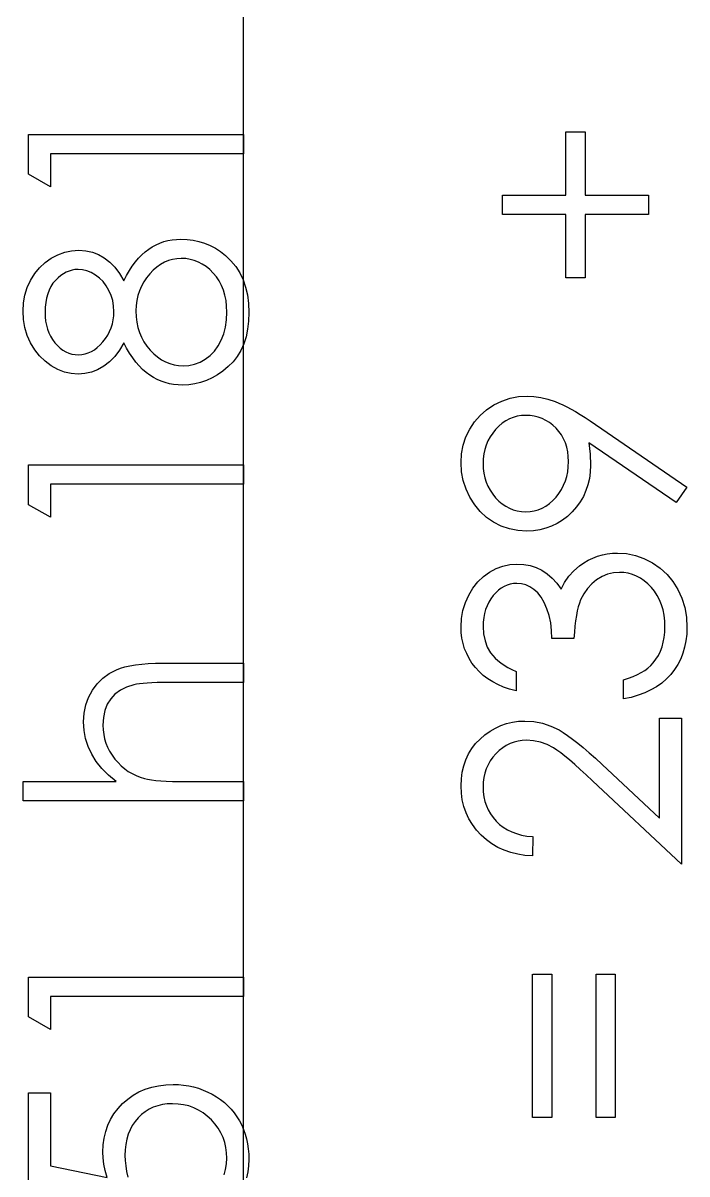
# Model space of a CAD drawing. Header units: millimetres. Extents: x -500 to 16, y 138 to 449.
# Drawn here: x -390.24 to -380.97, y 196.92 to 213 of the extents above; entities that cross this region are included whole.
import ezdxf

# ---------------------------------------------------------------- set-up
doc = ezdxf.new("R2010")
doc.units = ezdxf.units.MM

msp = doc.modelspace()

# ---------------------------------------------------------------- linework, layer by layer
at = {"color": 7, "linetype": 'Continuous'}
msp.add_line((-387.161, 164.056), (-387.161, 293.248), dxfattribs=at)
at = {"color": 7, "linetype": 'Continuous', "flags": 128}
for points in [[(-390.161, 210.886), (-390.161, 211.44), (-390.161, 211.44), (-387.161, 211.44), (-387.161, 211.44), (-387.161, 211.171), (-387.161, 211.171), (-389.853, 211.171), (-389.853, 211.171), (-389.853, 210.71), (-389.853, 210.71), (-390.161, 210.886)], [(-382.661, 210.325), (-383.546, 210.325), (-383.546, 210.325), (-383.546, 210.594), (-383.546, 210.594), (-382.661, 210.594), (-382.661, 210.594), (-382.661, 211.479), (-382.661, 211.479), (-382.392, 211.479), (-382.392, 211.479), (-382.392, 210.594), (-382.392, 210.594), (-381.507, 210.594), (-381.507, 210.594), (-381.507, 210.325), (-381.507, 210.325), (-382.392, 210.325), (-382.392, 210.325), (-382.392, 209.44), (-382.392, 209.44), (-382.661, 209.44), (-382.661, 209.44), (-382.661, 210.325)], [(-388.832, 209.399), (-388.793, 209.472), (-388.753, 209.54), (-388.712, 209.603), (-388.668, 209.66), (-388.624, 209.713), (-388.578, 209.761), (-388.531, 209.803), (-388.483, 209.84), (-388.433, 209.872), (-388.38, 209.901), (-388.327, 209.925), (-388.272, 209.944), (-388.215, 209.96), (-388.157, 209.97), (-388.097, 209.976), (-388.035, 209.979), (-388.035, 209.979), (-387.948, 209.975), (-387.864, 209.964), (-387.782, 209.947), (-387.703, 209.922), (-387.627, 209.89), (-387.553, 209.851), (-387.482, 209.805), (-387.413, 209.752), (-387.413, 209.752), (-387.337, 209.678), (-387.269, 209.598), (-387.213, 209.509), (-387.166, 209.413), (-387.13, 209.31), (-387.105, 209.199), (-387.09, 209.081), (-387.084, 208.955), (-387.084, 208.955), (-387.089, 208.835), (-387.102, 208.721), (-387.125, 208.615), (-387.156, 208.517), (-387.197, 208.425), (-387.247, 208.342), (-387.305, 208.267), (-387.373, 208.198), (-387.447, 208.137), (-387.522, 208.085), (-387.599, 208.041), (-387.677, 208.005), (-387.758, 207.976), (-387.84, 207.957), (-387.924, 207.945), (-388.01, 207.94), (-388.01, 207.94), (-388.073, 207.943), (-388.135, 207.949), (-388.194, 207.96), (-388.252, 207.975), (-388.309, 207.995), (-388.364, 208.019), (-388.418, 208.047), (-388.469, 208.08), (-388.52, 208.118), (-388.569, 208.16), (-388.616, 208.209), (-388.662, 208.263), (-388.707, 208.322), (-388.75, 208.387), (-388.792, 208.457), (-388.832, 208.532), (-388.832, 208.532), (-388.892, 208.429), (-388.958, 208.341), (-389.031, 208.265), (-389.111, 208.204), (-389.196, 208.155), (-389.284, 208.122), (-389.374, 208.101), (-389.468, 208.094), (-389.468, 208.094), (-389.564, 208.101), (-389.658, 208.123), (-389.752, 208.16), (-389.844, 208.21), (-389.931, 208.274), (-390.008, 208.348), (-390.075, 208.434), (-390.133, 208.53), (-390.179, 208.635), (-390.212, 208.744), (-390.231, 208.856), (-390.238, 208.973), (-390.238, 208.973), (-390.231, 209.088), (-390.212, 209.197), (-390.178, 209.302), (-390.132, 209.403), (-390.074, 209.497), (-390.006, 209.579), (-389.93, 209.651), (-389.843, 209.713), (-389.751, 209.762), (-389.656, 209.797), (-389.559, 209.818), (-389.46, 209.825), (-389.46, 209.825), (-389.362, 209.818), (-389.27, 209.798), (-389.185, 209.765), (-389.103, 209.719), (-389.028, 209.658), (-388.957, 209.586), (-388.892, 209.499), (-388.832, 209.399)], [(-388.661, 208.976), (-388.658, 208.896), (-388.648, 208.82), (-388.633, 208.746), (-388.612, 208.676), (-388.584, 208.61), (-388.55, 208.546), (-388.51, 208.486), (-388.463, 208.429), (-388.413, 208.378), (-388.36, 208.333), (-388.305, 208.295), (-388.249, 208.265), (-388.19, 208.24), (-388.129, 208.223), (-388.066, 208.213), (-388.001, 208.21), (-388.001, 208.21), (-387.921, 208.216), (-387.843, 208.233), (-387.767, 208.262), (-387.694, 208.303), (-387.625, 208.355), (-387.566, 208.416), (-387.514, 208.487), (-387.471, 208.567), (-387.436, 208.655), (-387.412, 208.749), (-387.397, 208.851), (-387.392, 208.958), (-387.392, 208.958), (-387.395, 209.042), (-387.404, 209.122), (-387.419, 209.197), (-387.439, 209.267), (-387.466, 209.333), (-387.499, 209.395), (-387.538, 209.453), (-387.583, 209.506), (-387.632, 209.553), (-387.683, 209.595), (-387.736, 209.63), (-387.79, 209.658), (-387.847, 209.681), (-387.906, 209.697), (-387.966, 209.707), (-388.029, 209.71), (-388.029, 209.71), (-388.091, 209.706), (-388.15, 209.696), (-388.207, 209.679), (-388.263, 209.656), (-388.317, 209.625), (-388.37, 209.589), (-388.421, 209.545), (-388.469, 209.494), (-388.514, 209.439), (-388.553, 209.381), (-388.586, 209.321), (-388.613, 209.257), (-388.634, 209.191), (-388.649, 209.122), (-388.658, 209.05), (-388.661, 208.976)], [(-389.93, 208.958), (-389.928, 208.895), (-389.922, 208.835), (-389.911, 208.778), (-389.896, 208.723), (-389.877, 208.671), (-389.853, 208.622), (-389.825, 208.576), (-389.793, 208.532), (-389.757, 208.493), (-389.721, 208.458), (-389.681, 208.429), (-389.641, 208.405), (-389.6, 208.387), (-389.556, 208.374), (-389.511, 208.366), (-389.464, 208.363), (-389.464, 208.363), (-389.417, 208.366), (-389.372, 208.375), (-389.328, 208.389), (-389.284, 208.409), (-389.242, 208.434), (-389.201, 208.466), (-389.161, 208.502), (-389.122, 208.545), (-389.086, 208.591), (-389.055, 208.64), (-389.029, 208.69), (-389.007, 208.742), (-388.99, 208.796), (-388.978, 208.852), (-388.971, 208.91), (-388.969, 208.969), (-388.969, 208.969), (-388.973, 209.045), (-388.986, 209.12), (-389.008, 209.192), (-389.038, 209.262), (-389.076, 209.328), (-389.12, 209.386), (-389.171, 209.436), (-389.228, 209.478), (-389.288, 209.512), (-389.349, 209.536), (-389.409, 209.551), (-389.47, 209.556), (-389.47, 209.556), (-389.513, 209.553), (-389.554, 209.546), (-389.595, 209.534), (-389.635, 209.517), (-389.674, 209.496), (-389.712, 209.47), (-389.749, 209.439), (-389.786, 209.402), (-389.82, 209.362), (-389.849, 209.318), (-389.874, 209.268), (-389.894, 209.215), (-389.91, 209.157), (-389.921, 209.095), (-389.928, 209.029), (-389.93, 208.958)], [(-380.969, 206.517), (-381.118, 206.302), (-381.118, 206.302), (-382.338, 207.136), (-382.338, 207.136), (-382.32, 206.976), (-382.315, 206.821), (-382.315, 206.821), (-382.319, 206.726), (-382.331, 206.636), (-382.351, 206.549), (-382.379, 206.466), (-382.415, 206.386), (-382.459, 206.311), (-382.511, 206.238), (-382.572, 206.169), (-382.638, 206.107), (-382.707, 206.052), (-382.781, 206.006), (-382.858, 205.969), (-382.939, 205.94), (-383.023, 205.919), (-383.112, 205.906), (-383.204, 205.902), (-383.204, 205.902), (-383.329, 205.91), (-383.448, 205.933), (-383.561, 205.971), (-383.668, 206.024), (-383.766, 206.092), (-383.854, 206.173), (-383.931, 206.267), (-383.999, 206.373), (-384.053, 206.488), (-384.091, 206.607), (-384.115, 206.73), (-384.123, 206.857), (-384.123, 206.857), (-384.115, 206.981), (-384.093, 207.101), (-384.055, 207.216), (-384.002, 207.326), (-383.935, 207.428), (-383.857, 207.518), (-383.766, 207.597), (-383.664, 207.664), (-383.553, 207.717), (-383.439, 207.756), (-383.322, 207.779), (-383.201, 207.786), (-383.201, 207.786), (-383.106, 207.782), (-383.01, 207.768), (-382.912, 207.744), (-382.811, 207.711), (-382.758, 207.69), (-382.703, 207.666), (-382.646, 207.637), (-382.586, 207.606), (-382.523, 207.57), (-382.458, 207.531), (-382.39, 207.488), (-382.32, 207.441), (-382.32, 207.441), (-380.969, 206.517)], [(-382.622, 206.871), (-382.626, 206.942), (-382.633, 207.009), (-382.647, 207.074), (-382.666, 207.134), (-382.691, 207.191), (-382.721, 207.244), (-382.757, 207.294), (-382.797, 207.34), (-382.842, 207.381), (-382.889, 207.417), (-382.939, 207.448), (-382.99, 207.473), (-383.044, 207.493), (-383.1, 207.506), (-383.158, 207.514), (-383.219, 207.517), (-383.219, 207.517), (-383.279, 207.514), (-383.338, 207.505), (-383.394, 207.49), (-383.448, 207.468), (-383.499, 207.44), (-383.549, 207.407), (-383.596, 207.366), (-383.641, 207.32), (-383.681, 207.27), (-383.717, 207.217), (-383.747, 207.161), (-383.771, 207.103), (-383.79, 207.042), (-383.804, 206.978), (-383.812, 206.912), (-383.815, 206.843), (-383.815, 206.843), (-383.812, 206.774), (-383.804, 206.709), (-383.79, 206.646), (-383.771, 206.585), (-383.747, 206.527), (-383.717, 206.471), (-383.681, 206.418), (-383.641, 206.368), (-383.596, 206.321), (-383.549, 206.282), (-383.499, 206.248), (-383.448, 206.22), (-383.394, 206.199), (-383.338, 206.183), (-383.279, 206.174), (-383.219, 206.171), (-383.219, 206.171), (-383.158, 206.174), (-383.1, 206.184), (-383.044, 206.2), (-382.99, 206.222), (-382.939, 206.251), (-382.889, 206.286), (-382.842, 206.328), (-382.797, 206.376), (-382.757, 206.428), (-382.721, 206.484), (-382.691, 206.542), (-382.666, 206.602), (-382.647, 206.665), (-382.633, 206.731), (-382.626, 206.8), (-382.623, 206.871)], [(-390.161, 206.27), (-390.161, 206.825), (-390.161, 206.825), (-387.161, 206.825), (-387.161, 206.825), (-387.161, 206.556), (-387.161, 206.556), (-389.853, 206.556), (-389.853, 206.556), (-389.853, 206.094), (-389.853, 206.094), (-390.161, 206.27)], [(-383.353, 203.94), (-383.353, 203.671), (-383.353, 203.671), (-383.444, 203.695), (-383.528, 203.723), (-383.607, 203.756), (-383.681, 203.795), (-383.749, 203.838), (-383.813, 203.886), (-383.871, 203.939), (-383.923, 203.996), (-383.97, 204.058), (-384.01, 204.122), (-384.044, 204.189), (-384.073, 204.258), (-384.094, 204.331), (-384.11, 204.406), (-384.12, 204.484), (-384.123, 204.564), (-384.123, 204.564), (-384.116, 204.681), (-384.096, 204.794), (-384.062, 204.903), (-384.015, 205.008), (-383.957, 205.106), (-383.889, 205.191), (-383.811, 205.265), (-383.725, 205.327), (-383.632, 205.377), (-383.538, 205.412), (-383.442, 205.433), (-383.343, 205.44), (-383.343, 205.44), (-383.248, 205.435), (-383.159, 205.419), (-383.074, 205.391), (-382.994, 205.353), (-382.919, 205.303), (-382.85, 205.243), (-382.785, 205.172), (-382.726, 205.09), (-382.726, 205.09), (-382.677, 205.184), (-382.618, 205.27), (-382.549, 205.347), (-382.47, 205.415), (-382.47, 205.415), (-382.41, 205.457), (-382.347, 205.493), (-382.284, 205.524), (-382.218, 205.55), (-382.15, 205.569), (-382.081, 205.583), (-382.01, 205.591), (-381.937, 205.594), (-381.937, 205.594), (-381.811, 205.586), (-381.689, 205.56), (-381.569, 205.517), (-381.452, 205.457), (-381.343, 205.383), (-381.247, 205.296), (-381.165, 205.196), (-381.095, 205.085), (-381.04, 204.963), (-381, 204.835), (-380.977, 204.699), (-380.969, 204.556), (-380.969, 204.556), (-380.972, 204.46), (-380.983, 204.368), (-381.001, 204.279), (-381.025, 204.195), (-381.056, 204.115), (-381.095, 204.039), (-381.141, 203.967), (-381.194, 203.899), (-381.253, 203.836), (-381.319, 203.779), (-381.392, 203.728), (-381.471, 203.682), (-381.556, 203.642), (-381.649, 203.607), (-381.748, 203.579), (-381.853, 203.556), (-381.853, 203.556), (-381.853, 203.825), (-381.853, 203.825), (-381.784, 203.847), (-381.72, 203.87), (-381.66, 203.896), (-381.606, 203.925), (-381.557, 203.955), (-381.513, 203.988), (-381.473, 204.023), (-381.439, 204.06), (-381.439, 204.06), (-381.401, 204.111), (-381.368, 204.165), (-381.34, 204.223), (-381.317, 204.283), (-381.299, 204.348), (-381.287, 204.416), (-381.279, 204.487), (-381.276, 204.561), (-381.276, 204.561), (-381.279, 204.645), (-381.288, 204.725), (-381.303, 204.801), (-381.324, 204.872), (-381.35, 204.939), (-381.383, 205.002), (-381.422, 205.061), (-381.466, 205.115), (-381.515, 205.164), (-381.566, 205.207), (-381.618, 205.243), (-381.672, 205.273), (-381.729, 205.295), (-381.788, 205.312), (-381.849, 205.322), (-381.911, 205.325), (-381.911, 205.325), (-381.995, 205.318), (-382.076, 205.299), (-382.154, 205.267), (-382.23, 205.221), (-382.299, 205.164), (-382.359, 205.1), (-382.41, 205.025), (-382.453, 204.942), (-382.471, 204.896), (-382.487, 204.843), (-382.501, 204.785), (-382.513, 204.72), (-382.524, 204.649), (-382.533, 204.573), (-382.54, 204.49), (-382.546, 204.402), (-382.546, 204.402), (-382.853, 204.402), (-382.853, 204.402), (-382.858, 204.513), (-382.871, 204.619), (-382.893, 204.72), (-382.924, 204.815), (-382.962, 204.902), (-383.005, 204.976), (-383.053, 205.038), (-383.105, 205.086), (-383.161, 205.124), (-383.219, 205.15), (-383.281, 205.166), (-383.344, 205.171), (-383.344, 205.171), (-383.391, 205.169), (-383.437, 205.16), (-383.481, 205.147), (-383.523, 205.128), (-383.563, 205.104), (-383.602, 205.075), (-383.639, 205.04), (-383.675, 205), (-383.708, 204.956), (-383.736, 204.909), (-383.76, 204.859), (-383.78, 204.806), (-383.795, 204.751), (-383.806, 204.693), (-383.813, 204.631), (-383.815, 204.568), (-383.815, 204.568), (-383.808, 204.466), (-383.788, 204.37), (-383.756, 204.282), (-383.71, 204.201), (-383.681, 204.163), (-383.648, 204.127), (-383.611, 204.092), (-383.568, 204.059), (-383.521, 204.027), (-383.47, 203.997), (-383.414, 203.968), (-383.353, 203.94)], [(-390.238, 202.133), (-390.238, 202.402), (-390.238, 202.402), (-388.939, 202.402), (-388.939, 202.402), (-389.046, 202.491), (-389.138, 202.585), (-389.216, 202.682), (-389.279, 202.784), (-389.329, 202.89), (-389.364, 203.002), (-389.385, 203.116), (-389.392, 203.236), (-389.392, 203.236), (-389.384, 203.357), (-389.361, 203.472), (-389.322, 203.579), (-389.268, 203.678), (-389.201, 203.768), (-389.123, 203.847), (-389.034, 203.911), (-388.935, 203.964), (-388.879, 203.985), (-388.816, 204.004), (-388.745, 204.02), (-388.667, 204.033), (-388.581, 204.042), (-388.489, 204.05), (-388.388, 204.054), (-388.281, 204.056), (-388.281, 204.056), (-387.161, 204.056), (-387.161, 204.056), (-387.161, 203.786), (-387.161, 203.786), (-388.192, 203.786), (-388.192, 203.786), (-388.282, 203.786), (-388.364, 203.785), (-388.438, 203.782), (-388.504, 203.779), (-388.563, 203.774), (-388.613, 203.769), (-388.656, 203.762), (-388.691, 203.755), (-388.691, 203.755), (-388.792, 203.723), (-388.879, 203.679), (-388.954, 203.625), (-389.014, 203.56), (-389.062, 203.484), (-389.096, 203.396), (-389.116, 203.298), (-389.123, 203.189), (-389.123, 203.189), (-389.12, 203.124), (-389.112, 203.061), (-389.099, 202.999), (-389.081, 202.939), (-389.057, 202.881), (-389.029, 202.825), (-388.995, 202.77), (-388.956, 202.717), (-388.912, 202.667), (-388.867, 202.622), (-388.819, 202.582), (-388.769, 202.545), (-388.716, 202.513), (-388.66, 202.485), (-388.602, 202.462), (-388.542, 202.443), (-388.542, 202.443), (-388.498, 202.434), (-388.446, 202.425), (-388.385, 202.418), (-388.316, 202.412), (-388.238, 202.408), (-388.151, 202.404), (-388.057, 202.402), (-387.954, 202.402), (-387.954, 202.402), (-387.161, 202.402), (-387.161, 202.402), (-387.161, 202.133), (-387.161, 202.133), (-390.238, 202.133)], [(-383.122, 201.633), (-383.123, 201.363), (-383.123, 201.363), (-383.23, 201.371), (-383.332, 201.386), (-383.428, 201.41), (-383.521, 201.442), (-383.608, 201.482), (-383.691, 201.531), (-383.769, 201.588), (-383.841, 201.654), (-383.907, 201.725), (-383.965, 201.801), (-384.013, 201.881), (-384.052, 201.965), (-384.083, 202.053), (-384.105, 202.145), (-384.118, 202.241), (-384.123, 202.342), (-384.123, 202.342), (-384.118, 202.44), (-384.106, 202.535), (-384.085, 202.624), (-384.056, 202.708), (-384.019, 202.788), (-383.973, 202.862), (-383.919, 202.933), (-383.857, 202.997), (-383.789, 203.056), (-383.718, 203.107), (-383.644, 203.15), (-383.567, 203.186), (-383.488, 203.213), (-383.405, 203.232), (-383.32, 203.244), (-383.231, 203.248), (-383.231, 203.248), (-383.106, 203.24), (-382.985, 203.217), (-382.868, 203.178), (-382.755, 203.124), (-382.698, 203.089), (-382.635, 203.047), (-382.567, 202.997), (-382.494, 202.941), (-382.416, 202.877), (-382.334, 202.806), (-382.247, 202.727), (-382.154, 202.641), (-382.154, 202.641), (-381.353, 201.89), (-381.353, 201.89), (-381.353, 203.286), (-381.353, 203.286), (-381.046, 203.286), (-381.046, 203.286), (-381.046, 201.248), (-381.046, 201.248), (-382.287, 202.411), (-382.287, 202.411), (-382.376, 202.496), (-382.459, 202.573), (-382.536, 202.642), (-382.607, 202.704), (-382.672, 202.757), (-382.731, 202.803), (-382.785, 202.841), (-382.832, 202.872), (-382.922, 202.919), (-383.015, 202.952), (-383.109, 202.972), (-383.207, 202.979), (-383.207, 202.979), (-383.268, 202.976), (-383.327, 202.967), (-383.383, 202.952), (-383.438, 202.932), (-383.491, 202.905), (-383.541, 202.872), (-383.589, 202.835), (-383.635, 202.79), (-383.677, 202.741), (-383.714, 202.69), (-383.745, 202.637), (-383.77, 202.58), (-383.79, 202.521), (-383.803, 202.46), (-383.812, 202.395), (-383.815, 202.328), (-383.815, 202.328), (-383.812, 202.258), (-383.803, 202.19), (-383.79, 202.126), (-383.769, 202.065), (-383.744, 202.006), (-383.713, 201.951), (-383.676, 201.899), (-383.633, 201.85), (-383.585, 201.804), (-383.533, 201.765), (-383.476, 201.73), (-383.415, 201.7), (-383.349, 201.675), (-383.278, 201.656), (-383.203, 201.642), (-383.123, 201.633)], [(-383.122, 199.71), (-382.853, 199.71), (-382.853, 199.71), (-382.853, 197.71), (-382.853, 197.71), (-383.123, 197.71), (-383.123, 197.71), (-383.123, 199.71)], [(-382.238, 199.71), (-381.969, 199.71), (-381.969, 199.71), (-381.969, 197.71), (-381.969, 197.71), (-382.238, 197.71), (-382.238, 197.71), (-382.238, 199.71)], [(-390.161, 199.116), (-390.161, 199.671), (-390.161, 199.671), (-387.161, 199.671), (-387.161, 199.671), (-387.161, 199.402), (-387.161, 199.402), (-389.853, 199.402), (-389.853, 199.402), (-389.853, 198.94), (-389.853, 198.94), (-390.161, 199.116)], [(-389.064, 196.874), (-389.09, 196.969), (-389.108, 197.06), (-389.119, 197.146), (-389.123, 197.227), (-389.123, 197.227), (-389.118, 197.327), (-389.105, 197.423), (-389.084, 197.515), (-389.053, 197.602), (-389.015, 197.684), (-388.968, 197.762), (-388.912, 197.835), (-388.847, 197.904), (-388.776, 197.967), (-388.7, 198.021), (-388.619, 198.067), (-388.533, 198.104), (-388.442, 198.134), (-388.347, 198.154), (-388.246, 198.167), (-388.141, 198.171), (-388.141, 198.171), (-388.068, 198.169), (-387.996, 198.163), (-387.925, 198.152), (-387.856, 198.137), (-387.79, 198.118), (-387.724, 198.094), (-387.659, 198.066), (-387.597, 198.034), (-387.537, 197.999), (-387.48, 197.96), (-387.427, 197.918), (-387.377, 197.874), (-387.332, 197.826), (-387.29, 197.774), (-387.251, 197.721), (-387.216, 197.664), (-387.185, 197.604), (-387.159, 197.542), (-387.136, 197.479), (-387.117, 197.413), (-387.103, 197.344), (-387.093, 197.273), (-387.086, 197.2), (-387.084, 197.125), (-387.084, 197.125), (-387.088, 197.035), (-387.099, 196.949), (-387.117, 196.867)], [(-390.161, 198.056), (-389.853, 198.056), (-389.853, 198.056), (-389.853, 197.035), (-389.853, 197.035), (-389.064, 196.874)], [(-390.161, 196.825), (-390.161, 198.056)], [(-387.43, 196.909), (-387.409, 196.985), (-387.396, 197.062), (-387.392, 197.14), (-387.392, 197.14), (-387.395, 197.217), (-387.406, 197.291), (-387.422, 197.363), (-387.446, 197.431), (-387.477, 197.497), (-387.514, 197.56), (-387.558, 197.62), (-387.609, 197.678), (-387.665, 197.73), (-387.725, 197.776), (-387.788, 197.814), (-387.854, 197.846), (-387.924, 197.871), (-387.996, 197.888), (-388.073, 197.898), (-388.153, 197.902), (-388.153, 197.902), (-388.225, 197.899), (-388.293, 197.89), (-388.358, 197.874), (-388.419, 197.853), (-388.478, 197.825), (-388.532, 197.791), (-388.584, 197.751), (-388.631, 197.705), (-388.674, 197.654), (-388.712, 197.598), (-388.743, 197.538), (-388.769, 197.475), (-388.789, 197.407), (-388.803, 197.335), (-388.812, 197.259), (-388.815, 197.178), (-388.815, 197.178), (-388.813, 197.109), (-388.805, 197.035), (-388.793, 196.958), (-388.776, 196.877)]]:
    msp.add_lwpolyline(points, dxfattribs=at)

doc.saveas('drawing.dxf')
